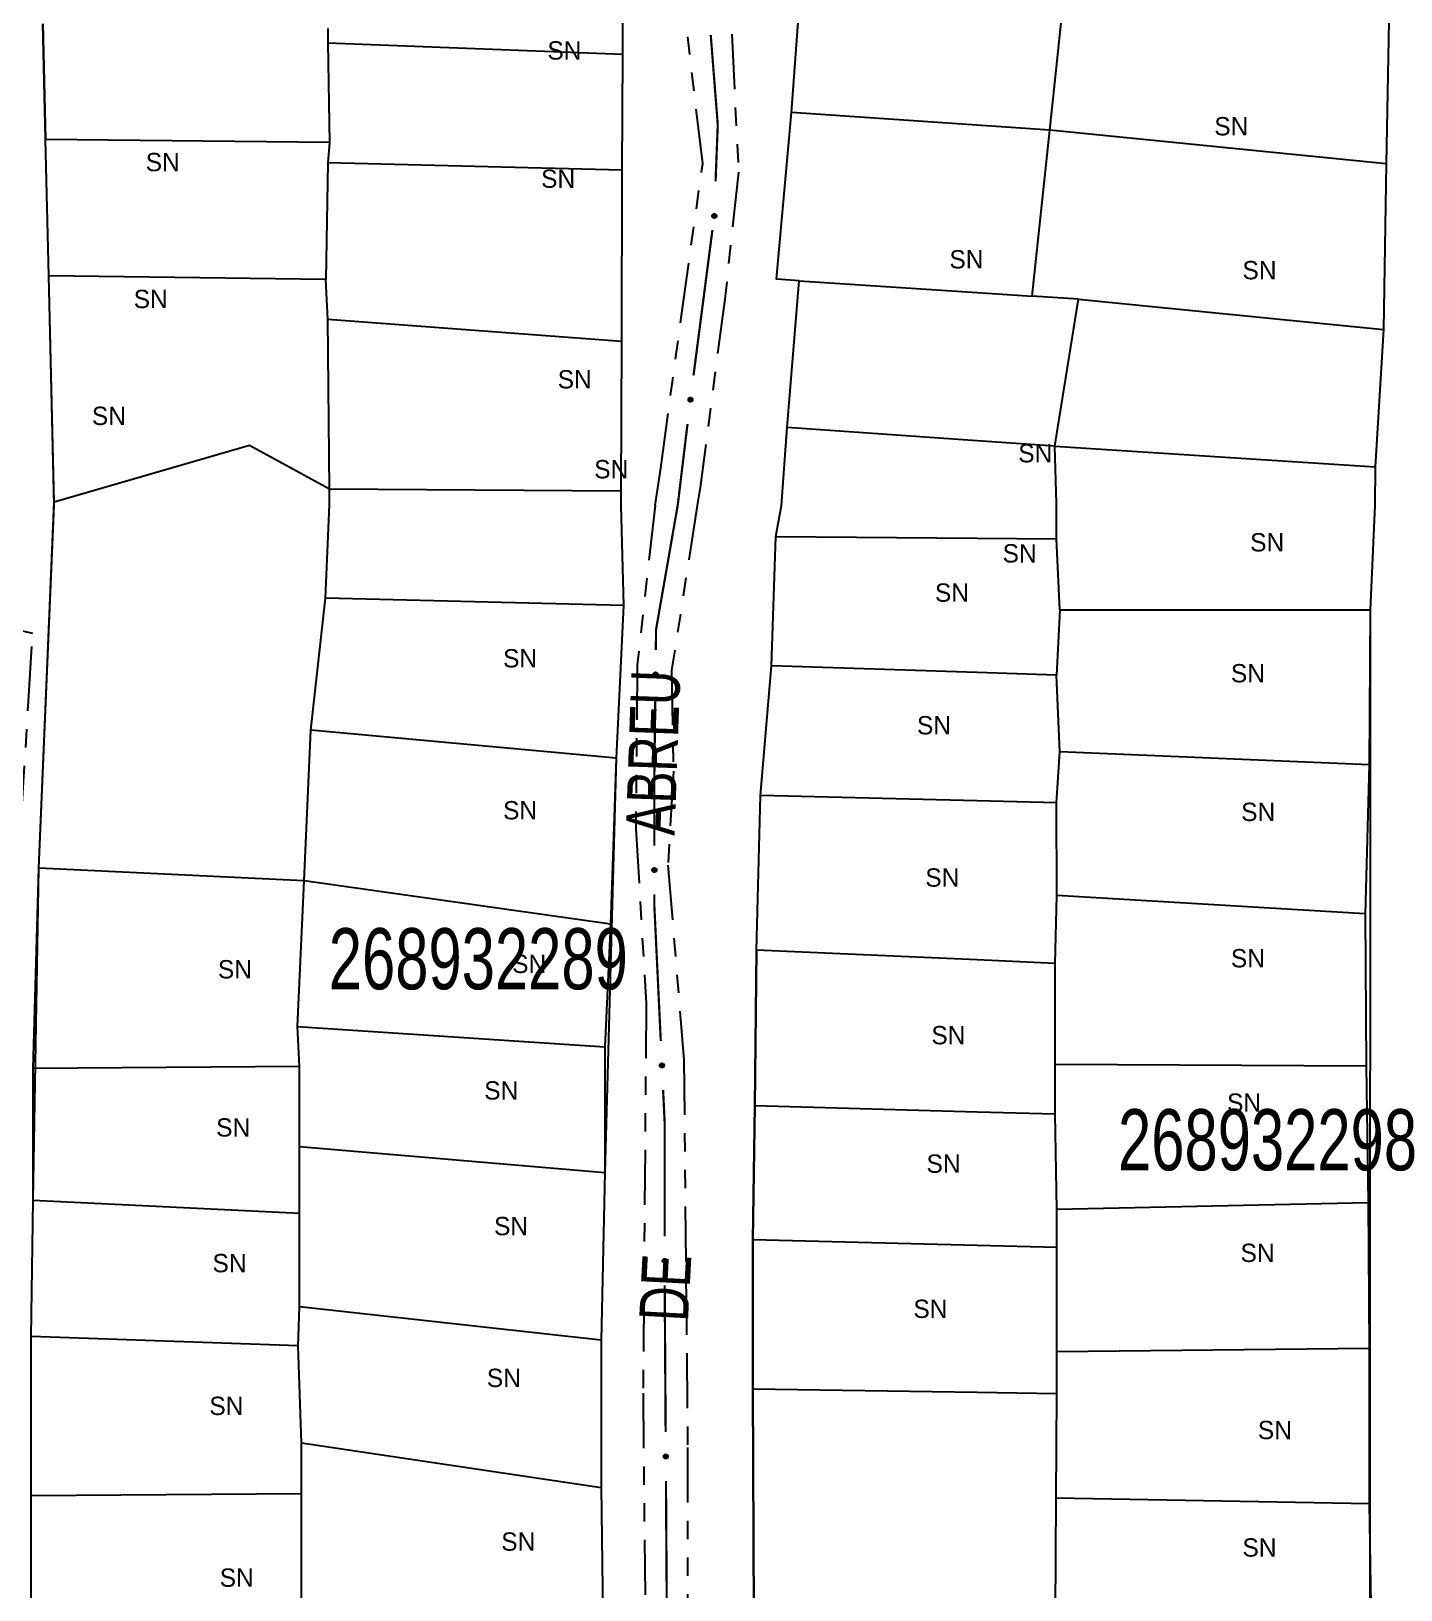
# Model space of a CAD drawing. Extents: x 207981 to 210201, y 4876477 to 4878908.
# Drawn here: x 209197.5 to 209309.6, y 4877818.8 to 4877946.3 of the extents above; entities that cross this region are included whole.
import ezdxf
from ezdxf.enums import TextEntityAlignment as Align

# ---------------------------------------------------------------- set-up
doc = ezdxf.new("R2010")
doc.units = 0
doc.header["$LTSCALE"] = 1.5
doc.header["$MEASUREMENT"] = 0
doc.linetypes.add('TRACO_25', pattern=[8, 3, -1, 1, -1, 1, -1])
for name, color, linetype in [('CD_MALHA_LOTES', 7, 'CONTINUOUS'), ('CD_TXT_QUADRA', 255, 'CONTINUOUS'), ('RU-QUADRA', 210, 'CONTINUOUS'), ('SV-EIXO-RUA-N-PAV', 6, 'CONTINUOUS'), ('SV-RUA-NAO-PAV', 7, 'CONTINUOUS'), ('SV-TXT-RUA-N-PAV', 7, 'CONTINUOUS'), ('Th_NmrPort', 1, 'CONTINUOUS')]:
    doc.layers.add(name, color=color, linetype=linetype)
doc.styles.add('ARIAL', font='ARIAL.SHX')

msp = doc.modelspace()

# ---------------------------------------------------------------- linework, layer by layer
at = {"layer": 'CD_MALHA_LOTES', "linetype": 'Continuous', "flags": 128}
for points in [[(209245.927963, 4877958.235513), (209245.880725, 4877944.35365)], [(209259.730413, 4877939.614961), (209260.820131, 4877954.408108)], [(209280.845338, 4877938.167084), (209282.265273, 4877951.630097)], [(209308.619785, 4877948.554134), (209308.390195, 4877935.428519)], [(209198.452226, 4877946.865711), (209198.68213, 4877937.412718)], [(209221.788385, 4877946.489321), (209221.788385, 4877945.302837)], [(209221.788385, 4877945.302837), (209221.907033, 4877937.175421)], [(209245.880725, 4877944.35365), (209221.788385, 4877945.302837)], [(209245.880725, 4877944.35365), (209245.84857, 4877934.900563)], [(209258.488292, 4877925.976481), (209259.730413, 4877939.614961)], [(209280.845338, 4877938.167084), (209259.730413, 4877939.614961)], [(209279.412853, 4877924.585073), (209280.845338, 4877938.167084)], [(209308.390195, 4877935.428519), (209280.845338, 4877938.167084)], [(209221.907033, 4877937.175421), (209198.68213, 4877937.412718)], [(209198.95332, 4877926.272196), (209198.68213, 4877937.412718)], [(209221.907033, 4877937.175421), (209221.788385, 4877935.514343)], [(209221.788385, 4877935.514343), (209221.610412, 4877925.963146)], [(209245.84857, 4877934.900563), (209221.788385, 4877935.514343)], [(209308.390195, 4877935.428519), (209308.15294, 4877921.864722)], [(209245.84857, 4877934.900563), (209245.800959, 4877920.881188)], [(209221.610412, 4877925.963146), (209198.95332, 4877926.272196)], [(209199.402142, 4877907.735266), (209198.95332, 4877926.272196)], [(209221.788385, 4877922.700315), (209221.610412, 4877925.963146)], [(209260.351473, 4877925.852269), (209258.488292, 4877925.976481)], [(209259.357777, 4877913.853388), (209260.351473, 4877925.852269)], [(209260.351473, 4877925.852269), (209274.903577, 4877924.884816)], [(209274.903577, 4877924.884816), (209279.412853, 4877924.585073)], [(209283.191619, 4877924.338904), (209279.412853, 4877924.585073)], [(209281.26719, 4877912.311222), (209283.191619, 4877924.338904)], [(209283.191619, 4877924.338904), (209308.15294, 4877921.864722)], [(209245.800959, 4877920.881188), (209221.788385, 4877922.700315)], [(209221.907033, 4877908.818451), (209221.788385, 4877922.700315)], [(209308.15294, 4877921.864722), (209307.487536, 4877910.627347)], [(209245.800959, 4877920.881188), (209245.748523, 4877908.654817)], [(209258.43521, 4877904.932375), (209258.910626, 4877907.47922), (209259.357777, 4877913.853388)], [(209274.903577, 4877912.759135), (209259.357777, 4877913.853388)], [(209221.907033, 4877908.818451), (209215.381371, 4877912.377903), (209199.402142, 4877907.735266)], [(209281.26719, 4877912.311222), (209274.903577, 4877912.759135)], [(209281.26719, 4877912.311222), (209307.487536, 4877910.627347)], [(209281.414441, 4877904.746492), (209281.414441, 4877907.622152), (209281.26719, 4877912.311222)], [(209307.487536, 4877910.627347), (209307.443231, 4877907.477831), (209307.058827, 4877898.946866)], [(209221.6, 4877899.9), (209221.931226, 4877907.535453), (209221.907033, 4877908.818451)], [(209245.748523, 4877908.654817), (209221.907033, 4877908.818451)], [(209245.748523, 4877908.654817), (209245.755364, 4877907.479566), (209245.98, 4877899.29)], [(209198.13, 4877877.8), (209199.402142, 4877907.735266)], [(209258.09, 4877894.34), (209258.43521, 4877904.932375)], [(209258.43521, 4877904.932375), (209274.903577, 4877904.79916)], [(209281.675688, 4877898.946866), (209281.414441, 4877904.746492)], [(209220.38, 4877889.08), (209221.6, 4877899.9)], [(209245.98, 4877899.29), (209221.6, 4877899.9)], [(209245.98, 4877899.29), (209245.37, 4877886.79)], [(209281.675688, 4877898.946866), (209281.414441, 4877893.599366)], [(209281.675688, 4877898.946866), (209307.058827, 4877898.946866)], [(209307.058827, 4877898.946866), (209306.980725, 4877886.255296)], [(209257.18, 4877883.75), (209258.09, 4877894.34)], [(209274.903577, 4877893.806121), (209258.09, 4877894.34)], [(209281.414441, 4877893.599366), (209274.903577, 4877893.806121)], [(209281.675688, 4877887.309673), (209281.414441, 4877893.599366)], [(209219.84, 4877876.76), (209220.38, 4877889.08)], [(209245.37, 4877886.79), (209220.38, 4877889.08)], [(209245.37, 4877886.79), (209244.91, 4877873.23)], [(209281.414441, 4877883.148936), (209281.675688, 4877887.309673)], [(209306.980725, 4877886.255296), (209281.675688, 4877887.309673)], [(209306.980725, 4877886.255296), (209306.668317, 4877874.07139)], [(209256.87, 4877871.1), (209257.18, 4877883.75)], [(209274.903577, 4877883.310436), (209257.18, 4877883.75)], [(209281.414441, 4877883.148936), (209274.903577, 4877883.310436)], [(209281.441382, 4877875.555327), (209281.414441, 4877883.148936)], [(209197.67, 4877861.42), (209198.13, 4877877.8)], [(209219.84, 4877876.76), (209198.13, 4877877.8)], [(209219.31, 4877864.85), (209219.84, 4877876.76)], [(209244.91, 4877873.23), (209219.84, 4877876.76)], [(209281.285178, 4877870.010087), (209281.441382, 4877875.555327)], [(209306.668317, 4877874.07139), (209281.441382, 4877875.555327)], [(209306.668317, 4877874.07139), (209306.746419, 4877861.614126)], [(209244.91, 4877873.23), (209244.45, 4877863.17)], [(209256.87, 4877871.1), (209256.72, 4877858.37)], [(209274.90253, 4877870.295013), (209256.87, 4877871.1)], [(209281.285178, 4877870.010087), (209274.90253, 4877870.295013)], [(209281.285178, 4877861.731279), (209281.285178, 4877870.010087)], [(209219.31, 4877864.85), (209244.45, 4877863.17)], [(209219.46, 4877861.57), (209219.31, 4877864.85)], [(209244.45, 4877863.17), (209244.45, 4877852.89)], [(209219.46, 4877861.57), (209197.67, 4877861.42)], [(209197.67, 4877850.6), (209197.67, 4877861.42)], [(209219.46, 4877855.02), (209219.46, 4877861.57)], [(209306.746419, 4877861.614126), (209281.285178, 4877861.731279)], [(209281.285178, 4877857.669976), (209281.285178, 4877861.731279)], [(209306.746419, 4877861.614126), (209306.902623, 4877850.445544)], [(209256.72, 4877858.37), (209256.57, 4877847.4)], [(209274.90218, 4877857.85187), (209256.72, 4877858.37)], [(209281.285178, 4877857.669976), (209274.90218, 4877857.85187)], [(209281.441382, 4877849.898831), (209281.285178, 4877857.669976)], [(209219.46, 4877855.02), (209244.45, 4877852.89)], [(209219.46, 4877849.54), (209219.46, 4877855.02)], [(209244.45, 4877852.89), (209244.15, 4877839.18)], [(209197.52, 4877839.48), (209197.67, 4877850.6)], [(209219.46, 4877849.54), (209197.67, 4877850.6)], [(209219.46, 4877841.92), (209219.46, 4877849.54)], [(209281.441382, 4877849.898831), (209306.902623, 4877850.445544)], [(209281.441382, 4877846.774752), (209281.441382, 4877849.898831)], [(209306.902623, 4877850.445544), (209306.980725, 4877838.534994)], [(209274.901872, 4877846.93915), (209256.57, 4877847.4)], [(209256.57, 4877847.4), (209256.57, 4877835.21)], [(209281.441382, 4877846.774752), (209274.901872, 4877846.93915)], [(209281.441382, 4877838.261638), (209281.441382, 4877846.774752)], [(209219.36, 4877838.72), (209219.46, 4877841.92)], [(209244.15, 4877839.18), (209219.46, 4877841.92)], [(209219.36, 4877838.72), (209197.52, 4877839.48)], [(209197.52, 4877826.45), (209197.52, 4877839.48)], [(209219.62, 4877830.8), (209219.36, 4877838.72)], [(209244.15, 4877839.18), (209244.15, 4877827.14)], [(209281.441382, 4877838.261638), (209306.980725, 4877838.534994)], [(209281.441382, 4877834.825151), (209281.441382, 4877838.261638)], [(209306.980725, 4877838.534994), (209306.980725, 4877825.804374)], [(209256.57, 4877835.21), (209274.901534, 4877834.926346)], [(209256.57, 4877835.21), (209256.72, 4877798.42)], [(209274.901534, 4877834.926346), (209281.441382, 4877834.825151)], [(209281.36328, 4877826.272986), (209281.441382, 4877834.825151)], [(209219.62, 4877830.8), (209244.15, 4877827.14)], [(209219.62, 4877826.61), (209219.62, 4877830.8)], [(209219.62, 4877826.61), (209197.52, 4877826.45)], [(209219.62, 4877817.92), (209219.62, 4877826.61)], [(209244.15, 4877827.14), (209244.3, 4877814.72)], [(209197.52, 4877812.28), (209197.52, 4877826.45)], [(209306.980725, 4877825.804374), (209281.36328, 4877826.272986)], [(209306.980725, 4877825.804374), (209307.215031, 4877812.56609)]]:
    msp.add_lwpolyline(points, dxfattribs=at)
at = {"layer": 'CD_MALHA_LOTES', "linetype": 'Continuous'}
for points in [[(209274.903577, 4877904.79916), (209281.414441, 4877904.746492)], [(209281.285178, 4877812.214631), (209281.36328, 4877826.272986)]]:
    msp.add_lwpolyline(points, dxfattribs=at)
at = {"layer": 'RU-QUADRA', "linetype": 'Continuous', "flags": 128}
for points in [[(209245.927963, 4877958.235513), (209245.880725, 4877944.35365), (209245.84857, 4877934.900563), (209245.800959, 4877920.881188), (209245.748523, 4877908.654817), (209245.755364, 4877907.479566), (209245.977313, 4877899.28733), (209245.367818, 4877886.792678), (209244.453575, 4877852.889507), (209244.148828, 4877839.175865), (209244.148828, 4877827.138334), (209244.301202, 4877814.719869)], [(209256.72, 4877798.42), (209256.57, 4877835.21), (209256.57, 4877847.4), (209256.72, 4877858.37), (209256.87, 4877871.1), (209257.18, 4877883.75), (209258.09, 4877894.34), (209258.43521, 4877904.932375), (209258.910626, 4877907.47922), (209259.357777, 4877913.853388), (209260.351473, 4877925.852269), (209258.488292, 4877925.976481), (209259.730413, 4877939.614961), (209260.820131, 4877954.408108)], [(209308.619785, 4877948.554134), (209308.390195, 4877935.428519), (209308.15294, 4877921.864722), (209307.487536, 4877910.627347), (209307.443231, 4877907.477831), (209307.058827, 4877898.946866), (209306.980725, 4877672.451161)], [(209197.52, 4877812.28), (209197.52, 4877826.45), (209197.52, 4877839.48), (209197.67, 4877850.6), (209198.13, 4877877.8), (209199.399828, 4877907.480784), (209198.95332, 4877926.272196), (209198.68213, 4877937.412718), (209198.452226, 4877946.865711)]]:
    msp.add_lwpolyline(points, dxfattribs=at)
at = {"layer": 'SV-EIXO-RUA-N-PAV', "const_width": 0.18}
for points in [[(209253.112188, 4877945.970389), (209253.659527, 4877938.99182)], [(209253.659527, 4877938.99182), (209253.687375, 4877938.636753)], [(209253.687375, 4877938.636753), (209253.508898, 4877933.996341)], [(209253.250126, 4877930.008126), (209251.703143, 4877918.108258)], [(209251.212455, 4877914.13851), (209250.495288, 4877908.181524)], [(209250.495288, 4877908.181524), (209250.41234, 4877907.492538)], [(209250.41234, 4877907.492538), (209248.694196, 4877897.641245)], [(209248.639722, 4877897.328905), (209248.619924, 4877895.646076)], [(209248.694196, 4877897.641245), (209248.639722, 4877897.328905)], [(209248.572868, 4877891.646353), (209248.502285, 4877885.646768)], [(209248.502285, 4877885.646768), (209248.498429, 4877885.319064)], [(209248.498429, 4877885.319064), (209248.498429, 4877879.646791)], [(209248.498429, 4877875.646791), (209248.498429, 4877874.722146)], [(209248.498429, 4877874.722146), (209249.02523, 4877863.659326)], [(209249.215491, 4877859.663854), (209249.310621, 4877857.666117)], [(209249.310621, 4877857.666117), (209249.346183, 4877856.919323)], [(209249.346183, 4877856.919323), (209249.346183, 4877847.666964)], [(209249.346183, 4877843.666964), (209249.346183, 4877843.637852)], [(209249.346183, 4877843.637852), (209249.422918, 4877831.66721)], [(209249.448558, 4877827.667292), (209249.487019, 4877821.667415)], [(209249.487019, 4877821.667415), (209249.487475, 4877821.596262)], [(209249.487475, 4877821.596262), (209249.526738, 4877815.667547)]]:
    msp.add_lwpolyline(points, dxfattribs=at)
at = {"layer": 'SV-EIXO-RUA-N-PAV'}
for points in [[(209253.527466, 4877931.287612), (209253.557849, 4877931.249285), (209253.576124, 4877931.210133), (209253.581967, 4877931.17309), (209253.578596, 4877931.139011), (209253.57122, 4877931.104534), (209253.556114, 4877931.071415), (209253.531206, 4877931.03837), (209253.492973, 4877931.007622), (209253.451635, 4877930.991537), (209253.415625, 4877930.983865), (209253.379887, 4877930.985335), (209253.346514, 4877930.993062), (209253.312631, 4877931.00989), (209253.27939, 4877931.035459), (209253.249402, 4877931.074652), (209253.231749, 4877931.113159), (209253.227038, 4877931.149136), (209253.228743, 4877931.185056), (209253.236695, 4877931.220164), (209253.25171, 4877931.252589), (209253.277514, 4877931.286011), (209253.31659, 4877931.315097), (209253.354795, 4877931.333142), (209253.390697, 4877931.338357), (209253.426023, 4877931.335882), (209253.460692, 4877931.328905), (209253.494617, 4877931.315106), (209253.527466, 4877931.287612)], [(209251.577976, 4877916.253664), (209251.60872, 4877916.215627), (209251.627364, 4877916.176649), (209251.633558, 4877916.139663), (209251.630509, 4877916.105553), (209251.623459, 4877916.071008), (209251.608668, 4877916.037747), (209251.584074, 4877916.004469), (209251.546133, 4877915.97336), (209251.504949, 4877915.956885), (209251.469014, 4877915.948873), (209251.433263, 4877915.950004), (209251.399819, 4877915.957415), (209251.365778, 4877915.973922), (209251.332296, 4877915.999175), (209251.301939, 4877916.038083), (209251.283922, 4877916.076421), (209251.278871, 4877916.112352), (209251.280236, 4877916.148287), (209251.287855, 4877916.183468), (209251.302563, 4877916.216034), (209251.32805, 4877916.249699), (209251.366849, 4877916.279152), (209251.404881, 4877916.297558), (209251.440732, 4877916.303113), (209251.47608, 4877916.300973), (209251.510814, 4877916.294323), (209251.544867, 4877916.280846), (209251.577976, 4877916.253664)], [(209248.708159, 4877893.78859), (209248.742826, 4877893.75409), (209248.765565, 4877893.71735), (209248.775711, 4877893.681248), (209248.776358, 4877893.647008), (209248.773075, 4877893.611904), (209248.761956, 4877893.577242), (209248.741095, 4877893.541505), (209248.70673, 4877893.506487), (209248.667563, 4877893.485666), (209248.632701, 4877893.473826), (209248.597036, 4877893.471095), (209248.562988, 4877893.474856), (209248.527366, 4877893.487596), (209248.491356, 4877893.509091), (209248.45698, 4877893.544498), (209248.434934, 4877893.58067), (209248.426037, 4877893.615847), (209248.423519, 4877893.651719), (209248.427301, 4877893.687517), (209248.438411, 4877893.721479), (209248.460118, 4877893.757696), (209248.495515, 4877893.791162), (209248.531341, 4877893.813562), (209248.566383, 4877893.82295), (209248.601756, 4877893.824634), (209248.637004, 4877893.821769), (209248.672312, 4877893.812043), (209248.708159, 4877893.78859)], [(209248.60851, 4877877.790471), (209248.64358, 4877877.756381), (209248.66675, 4877877.719911), (209248.67732, 4877877.683931), (209248.67837, 4877877.649701), (209248.6755, 4877877.614561), (209248.66479, 4877877.579771), (209248.64435, 4877877.543791), (209248.6104, 4877877.508371), (209248.57148, 4877877.487091), (209248.53676, 4877877.474841), (209248.50113, 4877877.471691), (209248.46704, 4877877.475051), (209248.43127, 4877877.487371), (209248.39501, 4877877.508441), (209248.36022, 4877877.543441), (209248.33775, 4877877.579351), (209248.32844, 4877877.614421), (209248.3255, 4877877.650261), (209248.32886, 4877877.686101), (209248.33957, 4877877.720191), (209248.36085, 4877877.756661), (209248.39585, 4877877.790541), (209248.43141, 4877877.813361), (209248.46634, 4877877.823161), (209248.50169, 4877877.825261), (209248.53697, 4877877.822811), (209248.57239, 4877877.813501), (209248.60851, 4877877.790471)], [(209249.223482, 4877861.810344), (209249.260134, 4877861.777961), (209249.285013, 4877861.742634), (209249.297282, 4877861.707197), (209249.299959, 4877861.673056), (209249.298764, 4877861.637819), (209249.289721, 4877861.602559), (209249.271015, 4877861.565648), (209249.238788, 4877861.528653), (209249.200925, 4877861.505546), (209249.166827, 4877861.491658), (209249.131387, 4877861.486817), (209249.097175, 4877861.488552), (209249.06086, 4877861.499157), (209249.023639, 4877861.518478), (209248.987223, 4877861.551784), (209248.963071, 4877861.586584), (209248.952103, 4877861.621172), (209248.947462, 4877861.656831), (209248.949113, 4877861.69279), (209248.95819, 4877861.727351), (209248.977711, 4877861.764792), (209249.01106, 4877861.800299), (209249.045494, 4877861.824784), (209249.079918, 4877861.836235), (209249.115128, 4877861.840014), (209249.150485, 4877861.839244), (209249.186308, 4877861.83163), (209249.223482, 4877861.810344)], [(209249.456263, 4877845.810644), (209249.491333, 4877845.776554), (209249.514503, 4877845.740084), (209249.525073, 4877845.704104), (209249.526123, 4877845.669874), (209249.523253, 4877845.634734), (209249.512543, 4877845.599944), (209249.492103, 4877845.563964), (209249.458153, 4877845.528544), (209249.419233, 4877845.507264), (209249.384513, 4877845.495014), (209249.348883, 4877845.491864), (209249.314793, 4877845.495224), (209249.279023, 4877845.507544), (209249.242763, 4877845.528614), (209249.207973, 4877845.563614), (209249.185503, 4877845.599524), (209249.176193, 4877845.634594), (209249.173253, 4877845.670434), (209249.176613, 4877845.706274), (209249.187323, 4877845.740364), (209249.208603, 4877845.776834), (209249.243603, 4877845.810714), (209249.279163, 4877845.833534), (209249.314093, 4877845.843334), (209249.349443, 4877845.845434), (209249.384723, 4877845.842984), (209249.420143, 4877845.833674), (209249.456263, 4877845.810644)], [(209249.544895, 4877829.811634), (209249.580183, 4877829.777769), (209249.603586, 4877829.741449), (209249.614387, 4877829.705537), (209249.615656, 4877829.671315), (209249.613011, 4877829.636157), (209249.602525, 4877829.601299), (209249.582316, 4877829.565189), (209249.548593, 4877829.529552), (209249.509811, 4877829.508023), (209249.47517, 4877829.49555), (209249.439561, 4877829.492172), (209249.40545, 4877829.495314), (209249.369602, 4877829.507404), (209249.333207, 4877829.528241), (209249.298194, 4877829.563017), (209249.275494, 4877829.598783), (209249.265959, 4877829.633792), (209249.26279, 4877829.669613), (209249.26592, 4877829.705473), (209249.276411, 4877829.739631), (209249.297457, 4877829.776237), (209249.332239, 4877829.810341), (209249.367652, 4877829.833388), (209249.402519, 4877829.843412), (209249.437854, 4877829.845738), (209249.473149, 4877829.843515), (209249.508628, 4877829.834432), (209249.544895, 4877829.811634)]]:
    msp.add_lwpolyline(points, close=True, dxfattribs=at)
for points in [[(209253.236695, 4877931.220164), (209253.231749, 4877931.113159)], [(209253.244273, 4877931.231991), (209253.240917, 4877931.100331)], [(209253.25171, 4877931.252589), (209253.249402, 4877931.074652)], [(209253.266262, 4877931.263532), (209253.264936, 4877931.062808)], [(209253.277514, 4877931.286011), (209253.27939, 4877931.035459)], [(209253.298074, 4877931.296549), (209253.295895, 4877931.025759)], [(209253.31659, 4877931.315097), (209253.312631, 4877931.00989)], [(209253.334419, 4877931.322096), (209253.329142, 4877931.006301)], [(209253.354795, 4877931.333142), (209253.346514, 4877930.993062)], [(209253.371536, 4877931.332407), (209253.363092, 4877930.992256)], [(209253.390697, 4877931.338357), (209253.379887, 4877930.985335)], [(209253.407597, 4877931.334599), (209253.395392, 4877930.986681)], [(209253.426023, 4877931.335882), (209253.415625, 4877930.983865)], [(209253.443956, 4877931.328497), (209253.43604, 4877930.992405)], [(209253.460692, 4877931.328905), (209253.451635, 4877930.991537)], [(209253.476904, 4877931.317333), (209253.473332, 4877931.004069)], [(209253.494617, 4877931.315106), (209253.492973, 4877931.007622)], [(209253.50915, 4877931.300757), (209253.510679, 4877931.026734)], [(209253.527466, 4877931.287612), (209253.531206, 4877931.03837)], [(209253.543168, 4877931.266063), (209253.544196, 4877931.062281)], [(209253.557849, 4877931.249285), (209253.556114, 4877931.071415)], [(209253.568363, 4877931.227011), (209253.56383, 4877931.09688)], [(209253.576124, 4877931.210133), (209253.57122, 4877931.104534)], [(209251.287855, 4877916.183468), (209251.283922, 4877916.076421)], [(209251.295322, 4877916.195366), (209251.293212, 4877916.06368)], [(209251.302563, 4877916.216034), (209251.301939, 4877916.038083)], [(209251.317011, 4877916.227114), (209251.317584, 4877916.026387)], [(209251.32805, 4877916.249699), (209251.332296, 4877915.999175)], [(209251.348509, 4877916.26043), (209251.348893, 4877915.989632)], [(209251.366849, 4877916.279152), (209251.365778, 4877915.973922)], [(209251.384611, 4877916.28632), (209251.382322, 4877915.97049)], [(209251.404881, 4877916.297558), (209251.399819, 4877915.957415)], [(209251.421628, 4877916.296982), (209251.416403, 4877915.956766)], [(209251.440732, 4877916.303113), (209251.433263, 4877915.950004)], [(209251.457667, 4877916.299515), (209251.448754, 4877915.951497)], [(209251.47608, 4877916.300973), (209251.469014, 4877915.948873)], [(209251.494082, 4877916.293757), (209251.489346, 4877915.957605)], [(209251.510814, 4877916.294323), (209251.504949, 4877915.956885)], [(209251.527135, 4877916.282905), (209251.526527, 4877915.969621)], [(209251.544867, 4877916.280846), (209251.546133, 4877915.97336)], [(209251.559536, 4877916.266635), (209251.563657, 4877915.992638)], [(209251.577976, 4877916.253664), (209251.584074, 4877916.004469)], [(209251.59388, 4877916.232264), (209251.596836, 4877916.028501)], [(209251.60872, 4877916.215627), (209251.608668, 4877916.037747)], [(209251.619444, 4877916.193453), (209251.616142, 4877916.063285)], [(209251.627364, 4877916.176649), (209251.623459, 4877916.071008)], [(209248.427301, 4877893.687517), (209248.434934, 4877893.58067)], [(209248.43344, 4877893.700151), (209248.445543, 4877893.569005)], [(209248.438411, 4877893.721479), (209248.45698, 4877893.544498)], [(209248.451579, 4877893.734053), (209248.473795, 4877893.534557)], [(209248.460118, 4877893.757696), (209248.491356, 4877893.509091)], [(209248.479301, 4877893.770571), (209248.508885, 4877893.501394)], [(209248.495515, 4877893.791162), (209248.527366, 4877893.487596)], [(209248.5124, 4877893.800203), (209248.544184, 4877893.485967)], [(209248.531341, 4877893.813562), (209248.562988, 4877893.474856)], [(209248.548052, 4877893.814795), (209248.579546, 4877893.475999)], [(209248.566383, 4877893.82295), (209248.597036, 4877893.471095)], [(209248.583607, 4877893.821199), (209248.612276, 4877893.474249)], [(209248.601756, 4877893.824634), (209248.632701, 4877893.473826)], [(209248.620431, 4877893.819402), (209248.651973, 4877893.484699)], [(209248.637004, 4877893.821769), (209248.667563, 4877893.485666)], [(209248.654461, 4877893.812178), (209248.687641, 4877893.500655)], [(209248.672312, 4877893.812043), (209248.70673, 4877893.506487)], [(209248.688428, 4877893.799497), (209248.722073, 4877893.527542)], [(209248.708159, 4877893.78859), (209248.741095, 4877893.541505)], [(209248.726278, 4877893.76903), (209248.751191, 4877893.566774)], [(209248.742826, 4877893.75409), (209248.761956, 4877893.577242)], [(209248.755879, 4877893.733202), (209248.766633, 4877893.603437)], [(209248.765565, 4877893.71735), (209248.773075, 4877893.611904)], [(209248.32886, 4877877.686101), (209248.33775, 4877877.579351)], [(209248.33485, 4877877.698806), (209248.348496, 4877877.567812)], [(209248.33957, 4877877.720191), (209248.36022, 4877877.543441)], [(209248.352589, 4877877.732919), (209248.377151, 4877877.533699)], [(209248.36085, 4877877.756661), (209248.39501, 4877877.508441)], [(209248.37988, 4877877.769761), (209248.412628, 4877877.50095)], [(209248.39585, 4877877.790541), (209248.43127, 4877877.487371)], [(209248.412628, 4877877.799781), (209248.448106, 4877877.485941)], [(209248.43141, 4877877.813361), (209248.46704, 4877877.475051)], [(209248.448106, 4877877.814791), (209248.483583, 4877877.476389)], [(209248.46634, 4877877.823161), (209248.50113, 4877877.471691)], [(209248.483583, 4877877.821613), (209248.516332, 4877877.475024)], [(209248.50169, 4877877.825261), (209248.53676, 4877877.474841)], [(209248.520425, 4877877.820249), (209248.555903, 4877877.485941)], [(209248.53697, 4877877.822811), (209248.57148, 4877877.487091)], [(209248.554539, 4877877.813426), (209248.591381, 4877877.502315)], [(209248.57239, 4877877.813501), (209248.6104, 4877877.508371)], [(209248.588652, 4877877.801145), (209248.625494, 4877877.529605)], [(209248.60851, 4877877.790471), (209248.64435, 4877877.543791)], [(209248.626858, 4877877.771126), (209248.654149, 4877877.569176)], [(209248.64358, 4877877.756381), (209248.66479, 4877877.579771)], [(209248.656878, 4877877.735648), (209248.669158, 4877877.606019)], [(209248.66675, 4877877.719911), (209248.6755, 4877877.614561)], [(209248.949113, 4877861.69279), (209248.963071, 4877861.586584)], [(209248.954493, 4877861.705766), (209248.974353, 4877861.575569)], [(209248.95819, 4877861.727351), (209248.987223, 4877861.551784)], [(209248.970589, 4877861.740684), (209249.004598, 4877861.542858)], [(209248.977711, 4877861.764792), (209249.023639, 4877861.518478)], [(209248.996096, 4877861.778783), (209249.041593, 4877861.511834)], [(209249.01106, 4877861.800299), (209249.06086, 4877861.499157)], [(209249.02738, 4877861.810326), (209249.077745, 4877861.498529)], [(209249.045494, 4877861.824784), (209249.097175, 4877861.488552)], [(209249.062103, 4877861.827006), (209249.113637, 4877861.490675)], [(209249.079918, 4877861.836235), (209249.131387, 4877861.486817)], [(209249.097216, 4877861.835509), (209249.146413, 4877861.49087)], [(209249.115128, 4877861.840014), (209249.166827, 4877861.491658)], [(209249.134081, 4877861.835898), (209249.18542, 4877861.503656)], [(209249.150485, 4877861.839244), (209249.200925, 4877861.505546)], [(209249.16848, 4877861.830706), (209249.220079, 4877861.521699)], [(209249.186308, 4877861.83163), (209249.238788, 4877861.528653)], [(209249.203139, 4877861.820062), (209249.252855, 4877861.550581)], [(209249.223482, 4877861.810344), (209249.271015, 4877861.565648)], [(209249.24273, 4877861.791893), (209249.279595, 4877861.591471)], [(209249.260134, 4877861.777961), (209249.289721, 4877861.602559)], [(209249.274403, 4877861.757884), (209249.292836, 4877861.628985)], [(209249.285013, 4877861.742634), (209249.298764, 4877861.637819)], [(209249.182604, 4877845.718979), (209249.196249, 4877845.587985)], [(209249.187323, 4877845.740364), (209249.207973, 4877845.563614)], [(209249.200343, 4877845.753092), (209249.224904, 4877845.553872)], [(209249.208603, 4877845.776834), (209249.242763, 4877845.528614)], [(209249.227633, 4877845.789934), (209249.260382, 4877845.521124)], [(209249.243603, 4877845.810714), (209249.279023, 4877845.507544)], [(209249.260382, 4877845.819954), (209249.295859, 4877845.506114)], [(209249.279163, 4877845.833534), (209249.314793, 4877845.495224)], [(209249.295859, 4877845.834964), (209249.331337, 4877845.496562)], [(209249.314093, 4877845.843334), (209249.348883, 4877845.491864)], [(209249.331337, 4877845.841786), (209249.364085, 4877845.495198)], [(209249.349443, 4877845.845434), (209249.384513, 4877845.495014)], [(209249.368179, 4877845.840422), (209249.403656, 4877845.506114)], [(209249.384723, 4877845.842984), (209249.419233, 4877845.507264)], [(209249.402292, 4877845.833599), (209249.439134, 4877845.522488)], [(209249.420143, 4877845.833674), (209249.458153, 4877845.528544)], [(209249.436405, 4877845.821318), (209249.473247, 4877845.549779)], [(209249.456263, 4877845.810644), (209249.492103, 4877845.563964)], [(209249.474612, 4877845.791299), (209249.501902, 4877845.58935)], [(209249.491333, 4877845.776554), (209249.512543, 4877845.599944)], [(209249.504631, 4877845.755821), (209249.516912, 4877845.626192)], [(209249.514503, 4877845.740084), (209249.523253, 4877845.634734)], [(209249.176613, 4877845.706274), (209249.185503, 4877845.599524)], [(209249.26592, 4877829.705473), (209249.275494, 4877829.598783)], [(209249.271829, 4877829.718217), (209249.286314, 4877829.587313)], [(209249.276411, 4877829.739631), (209249.298194, 4877829.563017)], [(209249.289349, 4877829.752443), (209249.315187, 4877829.553384)], [(209249.297457, 4877829.776237), (209249.333207, 4877829.528241)], [(209249.316402, 4877829.789459), (209249.350873, 4877829.520864)], [(209249.332239, 4877829.810341), (209249.369602, 4877829.507404)], [(209249.348958, 4877829.819688), (209249.386446, 4877829.506082)], [(209249.367652, 4877829.833388), (209249.40545, 4877829.495314)], [(209249.384338, 4877829.834925), (209249.421985, 4877829.496757)], [(209249.402519, 4877829.843412), (209249.439561, 4877829.492172)], [(209249.419772, 4877829.841975), (209249.454741, 4877829.495603)], [(209249.437854, 4877829.845738), (209249.47517, 4877829.49555)], [(209249.456622, 4877829.840846), (209249.494242, 4877829.506773)], [(209249.473149, 4877829.843515), (209249.509811, 4877829.508023)], [(209249.490778, 4877829.834242), (209249.529613, 4877829.523374)], [(209249.508628, 4877829.834432), (209249.548593, 4877829.529552)], [(209249.524969, 4877829.822181), (209249.563551, 4877829.550882)], [(209249.544895, 4877829.811634), (209249.582316, 4877829.565189)], [(209249.563367, 4877829.792407), (209249.591952, 4877829.590636)], [(209249.580183, 4877829.777769), (209249.602525, 4877829.601299)], [(209249.593613, 4877829.757122), (209249.606725, 4877829.627574)], [(209249.603586, 4877829.741449), (209249.613011, 4877829.636157)]]:
    msp.add_lwpolyline(points, dxfattribs=at)
at = {"layer": 'SV-RUA-NAO-PAV', "linetype": 'TRACO_25'}
for points in [[(209248.559203, 4877907.4788, 8.433567), (209249.02822, 4877910.529973, 8.433567), (209250.692606, 4877922.833435, 7.51794), (209252.455544, 4877935.437315, 6.899273), (209251.227971, 4877945.825081, 6.528073)], [(209254.828904, 4877946.020715, 6.354846), (209255.385636, 4877934.729536, 6.800286), (209254.261904, 4877924.353228, 7.839647), (209252.237824, 4877908.949237, 8.582047), (209252.009183, 4877907.4788, 9.37394)], [(209248.559203, 4877907.4788, 8.433567), (209247.105478, 4877894.423721, 8.780021), (209246.980534, 4877881.054776, 8.780021), (209247.831528, 4877866.752934, 9.482613), (209247.574044, 4877834.85395, 9.931744), (209247.884873, 4877803.360526, 9.707178), (209248.773356, 4877773.468869, 9.332902), (209249.531166, 4877747.861643, 9.282998), (209249.285723, 4877722.690841, 8.883771), (209248.052282, 4877721.654287, 8.883771), (209246.08143, 4877721.705251, 8.883771), (209216.47991, 4877752.22212, 8.509495), (209193.640465, 4877774.429715, 8.459592)], [(209252.009183, 4877907.4788, 9.37394), (209249.911345, 4877893.993283, 9.37394), (209250.052631, 4877885.748197, 9.37394), (209249.604346, 4877878.056134, 9.682226), (209250.909423, 4877862.130301, 9.757081), (209251.223174, 4877830.412644, 9.981647), (209251.20572, 4877804.97049, 9.806985), (209251.210679, 4877777.809219, 9.532516), (209252.322778, 4877751.807571, 9.432709), (209252.268295, 4877729.205696, 9.357854), (209252.019723, 4877717.665359, 9.108336), (209252.483822, 4877716.499785, 9.108336), (209264.306715, 4877706.79964, 8.983578), (209274.897631, 4877696.325589, 8.983578)], [(209193.640465, 4877774.429715, 7.486474), (209194.649357, 4877800.72439, 9.657274), (209194.930324, 4877836.560803, 9.73213), (209195.993604, 4877865.95273, 8.958626), (209196.191037, 4877871.504753, 8.458314), (209196.700849, 4877881.693046, 8.458314), (209197.293872, 4877891.449279, 7.59218), (209197.633824, 4877897.001827, 7.59218), (209194.574257, 4877897.681731, 7.59218), (209191.174737, 4877898.248318, 7.59218), (209183.355843, 4877889.749519, 7.59218), (209175.8769, 4877880.85411, 7.59218), (209166.074952, 4877870.598893, 7.760943), (209160.862356, 4877864.81971, 8.085316), (209156.669615, 4877858.92721, 8.958626), (209151.910288, 4877852.808075, 9.033482), (209150.323846, 4877850.541729, 8.908723), (209145.791153, 4877845.102498, 8.833867), (209142.172623, 4877839.852178, 8.484543), (209137.949795, 4877834.7536, 7.236957), (209135.001562, 4877831.9656, 6.114129)]]:
    msp.add_polyline3d(points, dxfattribs=at)

# ---------------------------------------------------------------- texts
at = {"layer": 'CD_TXT_QUADRA', "style": 'ARIAL', "width": 0.7}
for s, p in [('268932289', (209221.86, 4877867.89)), ('268932298', (209286.436182, 4877853.081929))]:
    msp.add_text(s, height=5, dxfattribs=at).set_placement(p)
at = {"layer": 'SV-TXT-RUA-N-PAV', "style": 'ARIAL', "width": 0.7}
for s, rotation, p in [('ABREU', 88, (209250.156034, 4877880.445848)), ('DE', 87, (209251.246121, 4877840.65766))]:
    msp.add_text(s, height=4, rotation=rotation, dxfattribs=at).set_placement(p)
at = {"layer": 'Th_NmrPort', "color": 1}
for p in [(209239.747274, 4877944.700115), (209294.316938, 4877938.496909), (209206.882506, 4877935.565331), (209239.235457, 4877934.207882), (209272.643684, 4877927.611797), (209296.620111, 4877926.725135), (209205.899403, 4877924.366869), (209240.592286, 4877917.795776), (209202.478645, 4877914.804779), (209278.273662, 4877911.745494), (209243.579143, 4877910.438597), (209297.248752, 4877904.460027), (209276.994122, 4877903.556434), (209271.458467, 4877900.34425), (209236.123333, 4877894.97), (209295.673378, 4877893.747488), (209269.989196, 4877889.49208), (209236.123333, 4877882.54), (209296.511936, 4877882.404799), (209270.670499, 4877877.033983), (209212.786667, 4877869.53), (209236.863333, 4877869.97), (209295.673378, 4877870.43196), (209271.16648, 4877864.137905), (209234.58, 4877859.62), (209295.358304, 4877858.616659), (209212.646667, 4877856.59), (209270.767828, 4877853.626386), (209235.383333, 4877848.52), (209296.461065, 4877846.328746), (209212.346667, 4877845.49), (209269.69721, 4877841.752262), (209234.793333, 4877836.1), (209212.09, 4877833.81), (209297.878901, 4877831.83531), (209235.973333, 4877822.71), (209296.618602, 4877822.225532), (209212.936667, 4877819.76)]:
    msp.add_text('SN', height=1.5, dxfattribs=at).set_placement(p, align=Align.MIDDLE_LEFT)

doc.saveas('drawing.dxf')
